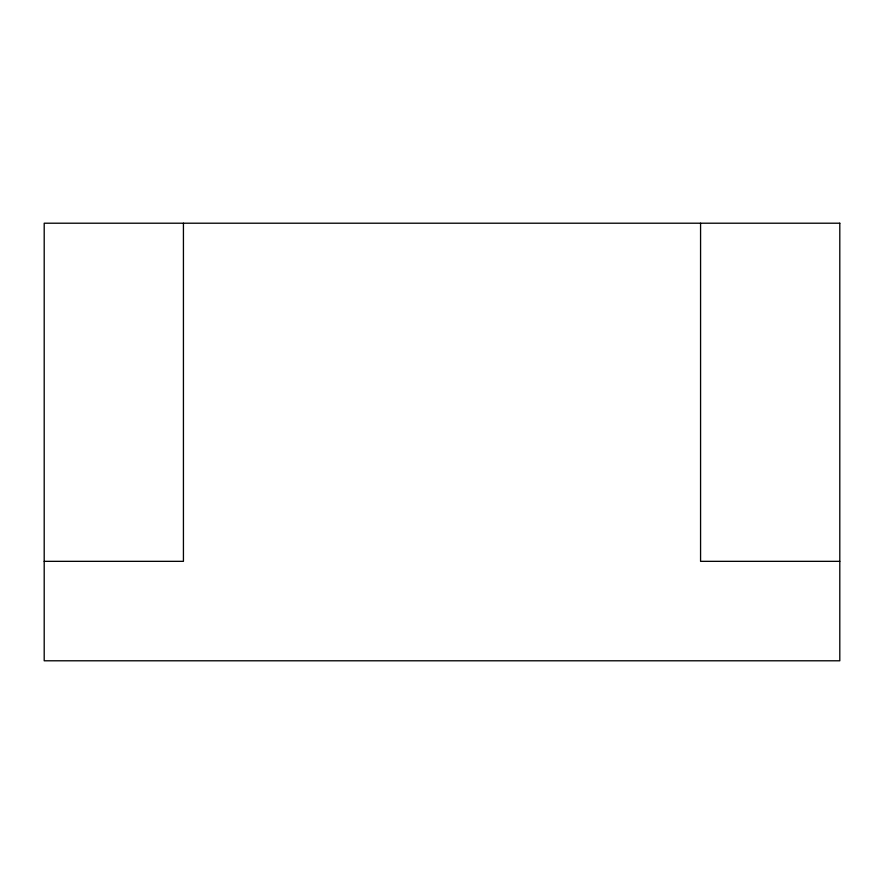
<?xml version="1.0" encoding="UTF-8"?>
<svg xmlns="http://www.w3.org/2000/svg" width="884" height="884" viewBox="0 0 884 884"><rect width="100%" height="100%" fill="white"/><g stroke="black" fill="none" stroke-linecap="round" stroke-linejoin="round"><path stroke-width="1.33" d="M44.2 561.34L183.43 561.34L183.43 223.21M839.8 561.34L700.57 561.34L700.57 223.21M839.8 223.21L44.2 223.21L44.2 660.79L839.8 660.79L839.8 223.21"/></g></svg>
